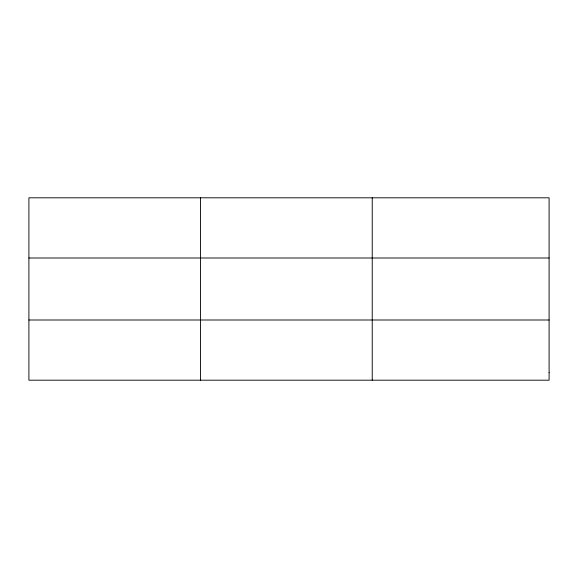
<?xml version="1.0" encoding="UTF-8"?>
<svg xmlns="http://www.w3.org/2000/svg" width="578" height="578" viewBox="0 0 578 578"><rect width="100%" height="100%" fill="white"/><g stroke="black" fill="none" stroke-linecap="round" stroke-linejoin="round"><path stroke-width="0.87" d="M200.566 197.806L200.566 380.194M372.232 197.806L372.232 380.194M28.9 257.998L549.1 257.998M28.9 320.002L549.1 320.002M549.1 372.666L549.1 380.194L28.9 380.194L28.9 197.806L549.1 197.806L549.1 372.666"/></g></svg>
